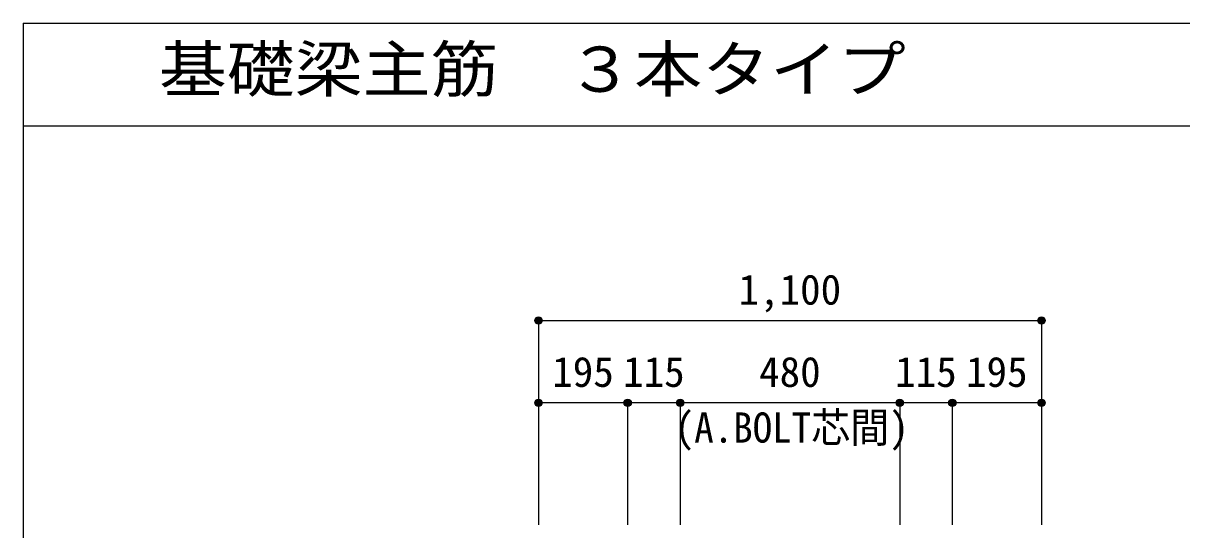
# Model space of a CAD drawing. Units: millimetres at full size, sheet at 1:30. Extents: x -5973 to 5954, y -4195 to 4201.
# Drawn here: x -5973 to -3439, y 3092 to 4201 of the extents above; entities that cross this region are included whole.
import ezdxf
from ezdxf.enums import TextEntityAlignment as Align

# ---------------------------------------------------------------- set-up
doc = ezdxf.new("R2010")
doc.units = ezdxf.units.MM
doc.header["$LTSCALE"] = 30
doc.header["$PDMODE"] = 32
doc.header["$PDSIZE"] = 15
for name, color, linetype in [('0-D', 4, 'Continuous'), ('6-7_文字', 7, 'Continuous'), ('F-0_枠', 6, 'Continuous')]:
    doc.layers.add(name, color=color, linetype=linetype)
doc.styles.add('ＭＳ ゴシック', font='')
doc.styles.get('ＭＳ ゴシック').set_extended_font_data('MS Gothic')

msp = doc.modelspace()

# ---------------------------------------------------------------- linework, layer by layer
at = {"layer": '0-D'}
for p, q in [((-4845.8, 3550.34), (-4845.8, 3370.34)), ((-4845.8, 3550.34), (-3745.8, 3550.34)), ((-4845.8, 3550.34), (-3745.8, 3550.34)), ((-3745.8, 3550.34), (-3745.8, 3370.34)), ((-4650.8, 3370.34), (-4845.8, 3370.34)), ((-4845.8, 3370.34), (-4845.8, 3103.3)), ((-4535.8, 3370.34), (-4650.8, 3370.34)), ((-4650.8, 3370.34), (-4650.8, 3103.3)), ((-4055.8, 3370.34), (-4535.8, 3370.34)), ((-4535.8, 3370.34), (-4535.8, 3103.3)), ((-3940.8, 3370.34), (-4055.8, 3370.34)), ((-4055.8, 3370.34), (-4055.8, 3103.3)), ((-3745.8, 3370.34), (-3940.8, 3370.34)), ((-3940.8, 3370.34), (-3940.8, 3103.3)), ((-3745.8, 3370.34), (-3745.8, 3103.3)), ((-3745.8, 3370.34), (-3745.8, 3103.3))]:
    msp.add_line(p, q, dxfattribs=at)
for centre, radius in [((-4845.8, 3550.34), 8), ((-4845.8, 3550.34), 7.2), ((-4845.8, 3550.34), 6.4), ((-4845.8, 3550.34), 5.6), ((-4845.8, 3550.34), 4.8), ((-4845.8, 3550.34), 4), ((-4845.8, 3550.34), 3.2), ((-4845.8, 3550.34), 2.4), ((-4845.8, 3550.34), 1.6), ((-4845.8, 3550.34), 0.8), ((-3745.8, 3550.34), 8), ((-3745.8, 3550.34), 7.2), ((-3745.8, 3550.34), 6.4), ((-3745.8, 3550.34), 5.6), ((-3745.8, 3550.34), 4.8), ((-3745.8, 3550.34), 4), ((-3745.8, 3550.34), 3.2), ((-3745.8, 3550.34), 2.4), ((-3745.8, 3550.34), 1.6), ((-3745.8, 3550.34), 0.8), ((-4845.8, 3370.34), 8), ((-4845.8, 3370.34), 7.2), ((-4845.8, 3370.34), 6.4), ((-4845.8, 3370.34), 5.6), ((-4845.8, 3370.34), 4.8), ((-4845.8, 3370.34), 4), ((-4845.8, 3370.34), 3.2), ((-4845.8, 3370.34), 2.4), ((-4845.8, 3370.34), 1.6), ((-4845.8, 3370.34), 0.8), ((-4650.8, 3370.34), 8), ((-4650.8, 3370.34), 7.2), ((-4650.8, 3370.34), 6.4), ((-4650.8, 3370.34), 5.6), ((-4650.8, 3370.34), 4.8), ((-4650.8, 3370.34), 4), ((-4650.8, 3370.34), 3.2), ((-4650.8, 3370.34), 2.4), ((-4650.8, 3370.34), 1.6), ((-4650.8, 3370.34), 0.8), ((-4535.8, 3370.34), 8), ((-4535.8, 3370.34), 7.2), ((-4535.8, 3370.34), 6.4), ((-4535.8, 3370.34), 5.6), ((-4535.8, 3370.34), 4.8), ((-4535.8, 3370.34), 4), ((-4535.8, 3370.34), 3.2), ((-4535.8, 3370.34), 2.4), ((-4535.8, 3370.34), 1.6), ((-4535.8, 3370.34), 0.8), ((-4055.8, 3370.34), 8), ((-4055.8, 3370.34), 7.2), ((-4055.8, 3370.34), 6.4), ((-4055.8, 3370.34), 5.6), ((-4055.8, 3370.34), 4.8), ((-4055.8, 3370.34), 4), ((-4055.8, 3370.34), 3.2), ((-4055.8, 3370.34), 2.4), ((-4055.8, 3370.34), 1.6), ((-4055.8, 3370.34), 0.8), ((-3940.8, 3370.34), 8), ((-3940.8, 3370.34), 7.2), ((-3940.8, 3370.34), 6.4), ((-3940.8, 3370.34), 5.6), ((-3940.8, 3370.34), 4.8), ((-3940.8, 3370.34), 4), ((-3940.8, 3370.34), 3.2), ((-3940.8, 3370.34), 2.4), ((-3940.8, 3370.34), 1.6), ((-3940.8, 3370.34), 0.8), ((-3745.8, 3370.34), 8), ((-3745.8, 3370.34), 7.2), ((-3745.8, 3370.34), 6.4), ((-3745.8, 3370.34), 5.6), ((-3745.8, 3370.34), 4.8), ((-3745.8, 3370.34), 4), ((-3745.8, 3370.34), 3.2), ((-3745.8, 3370.34), 2.4), ((-3745.8, 3370.34), 1.6), ((-3745.8, 3370.34), 0.8)]:
    msp.add_circle(centre, radius, dxfattribs=at)
at = {"layer": '0-D', "color": 7}
for p in [(-4845.8, 3550.34), (-4845.8, 3550.34), (-3745.8, 3550.34), (-4845.8, 3370.34), (-4845.8, 3370.34), (-4650.8, 3370.34), (-4650.8, 3370.34), (-4535.8, 3370.34), (-4535.8, 3370.34), (-4055.8, 3370.34), (-4055.8, 3370.34), (-3940.8, 3370.34), (-3940.8, 3370.34), (-3745.8, 3370.34), (-3745.8, 3370.34)]:
    msp.add_point(p, dxfattribs=at)
at = {"layer": 'F-0_枠'}
for q in [(5954.1, 4201.15), (-5972.88, -4195.24)]:
    msp.add_line((-5972.88, 4201.15), q, dxfattribs=at)
at = {"layer": 'F-0_枠', "color": 2}
msp.add_line((-5972.88, 3976.15), (3723.6, 3976.15), dxfattribs=at)

# ---------------------------------------------------------------- texts
at = {"layer": '0-D', "style": 'ＭＳ ゴシック'}
for s, p in [('1,100', (-4408.3, 3565.34)), ('195', (-4815.8, 3385.34)), ('115', (-4660.8, 3385.34)), ('480', (-4363.3, 3385.34)), ('115', (-4065.8, 3385.34)), ('195', (-3910.8, 3385.34))]:
    msp.add_text(s, height=65.98, dxfattribs=at).set_placement(p, align=Align.BOTTOM_LEFT)
at = {"layer": '0-D', "style": 'ＭＳ ゴシック', "width": 0.95}
msp.add_text('(A.BOLT芯間)', height=65.98, dxfattribs=at).set_placement((-4547.88, 3263.42), align=Align.BOTTOM_LEFT)
at = {"layer": '6-7_文字', "color": 2, "style": 'ＭＳ ゴシック', "width": 1.1}
msp.add_text('\u3000\u3000基礎梁主筋\u3000３本タイプ', height=98.97, dxfattribs=at).set_placement((-5972.88, 4021.15), align=Align.BOTTOM_LEFT)

doc.saveas('drawing.dxf')
